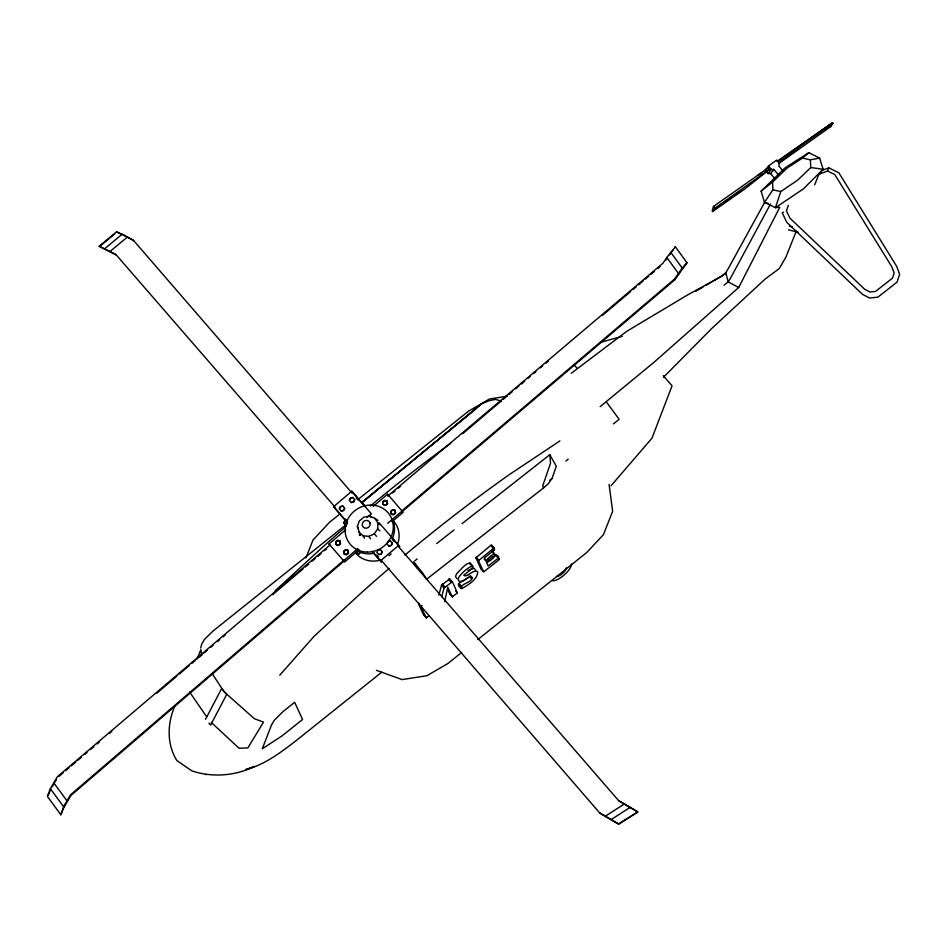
<?xml version="1.0" encoding="UTF-8"?>
<svg xmlns="http://www.w3.org/2000/svg" width="947" height="947" viewBox="0 0 947 947"><rect width="100%" height="100%" fill="white"/><g stroke="black" fill="none" stroke-linecap="round" stroke-linejoin="round"><path stroke-width="1.42" d="M461.449 588.478C460.053 583.435 471.322 583.269 472.233 577.717C469.866 574.225 463.545 582.677 459.39 581.482L458.123 579.659A8.997 3.267 -40.8 0 1 459.78 575.918C468.055 565.288 483.053 560.683 463.734 575.22C466.575 578.108 472.387 570.141 476.696 571.159L477.773 572C477.17 579.931 468.22 584.82 461.982 588.513L461.449 588.478C452.95 582.938 465.344 581.28 467.889 577.339M358.806 532.107L363.092 535.753L368.868 536.404L374.29 533.848L377.664 528.9L377.889 523.135L374.905 518.376L369.661 516.139L363.826 517.133L359.244 521.039L357.374 526.627L360.405 535.327M346.413 520.045L343.69 522.507L346.034 525.905M498.572 557.949L488.167 565.963L486.64 562.625C499.152 556.374 497.057 548.266 485.799 560.79L484.473 557.89L494.085 550.207C495.648 548.538 492.014 544.987 490.712 545.425L475.95 557.783L480.721 568.555L483.964 571.657L498.726 560.103C499.779 550.444 489.67 557.854 486.746 562.21M566.519 567.608L564.743 571.29A7.28 2.64 -40.8 0 1 556.599 576.557M444.688 601.641L447.777 587.211L452.228 596.823L457.377 592.94L452.583 582.121L449.754 578.925L441.562 585.128L438.84 595.19M200.764 648.068L201.699 643.936L204.599 639.249L213.004 631.033L347.04 523.892M441.657 596.776L444.06 588.028L452.252 581.825M768.715 167.595L713.446 206.505L712.156 210.944L712.618 211.524L744.863 188.938L769.485 169.395L768.064 167.655L764.56 170.827M761.128 191.14L772.551 182.037L787.217 167.986L802.571 158.054L810.348 159.865L810.786 167.56L797.705 180.108L780.778 191.554L775.427 207.689L764.478 202.374L761.128 191.14L785.217 167.726L808.797 152.692L819.652 158.09L823.097 169.241L818.468 175.313L814.669 184.854M818.066 174.686L827.56 170.981L828.755 167.808L838.888 172.839L896.643 266.308L899.65 274.251L897.046 282.123L877.869 297.18L869.595 298.009L862.599 294.446L786.815 222.344L782.246 212.862L783.429 212.14M413.638 561.725L423.131 573.622L426.458 579.339L543.614 487.871L548.183 483.87L552.054 478.472L556.303 466.255L549.805 454.69L462.1 523.62M788.389 205.286L786.401 210.826L789.928 218.13L864.753 289.32L870.021 292.007L875.513 291.463L892.441 278.169L894.146 273.008L891.778 266.758L834.828 174.591L827.56 170.981M470.671 564.743C468.753 559.405 459.757 570.781 457.283 573.018A8.997 3.267 -40.8 0 0 455.614 576.759L456.88 578.581M174.84 706.012C167.264 723.449 166.577 744.129 176.923 760.619L191.803 770.846C211.927 777.676 235.353 776.019 254.317 766.431L245.569 769.674C264.615 764.821 280.691 752.486 296.044 740.708L381.665 672.263M344.732 560.482L71.001 795.385L63.994 807.294L60.845 814.775L47.35 796.344L50.345 788.662L57.353 776.753L329.556 545.354M339.369 508.894L340.293 506.527L342.79 505.994L344.649 508.184L343.725 510.551L341.228 511.084L339.369 508.894L340.565 506.894L342.79 505.994M341.228 511.084L343.453 510.184L344.649 508.184M349.407 500.371L350.331 498.004L352.829 497.471L354.687 499.661L353.764 502.028L351.266 502.561L349.407 500.371L350.603 498.371L352.829 497.471M351.266 502.561L353.491 501.661L354.687 499.661M377.001 552.432L377.924 550.065L380.422 549.532L382.28 551.722L381.357 554.09L378.859 554.622L377.273 552.799M378.859 554.622L381.085 553.723L382.28 551.722M387.039 543.909L387.95 541.542L390.46 541.009L392.307 543.199L391.395 545.567L388.886 546.099L387.311 544.276M388.886 546.099L391.111 545.2L392.307 543.199M305.94 557.913L312.995 540.039L329.556 522.259L339.89 513.996M796.261 231.139L785.963 257.004L779.298 268.51L765.448 278.797L711.706 328.514L663.468 377.285M196.976 659.124L200.906 649.701L201.699 655.36M48.167 795.492L50.795 789.253L50.345 788.662L63.994 807.294M418.917 603.144L418.681 604.304L423.522 614.863L426.221 617.835L428.778 616.095M483.503 571.704L478.46 560.683L493.896 548.053M491.895 546.987L491.398 545.164M205.546 719.27L221.657 688.54L226.712 694.388L210.601 725.118L208.908 723.165M770.55 203.925L730.208 278.749L728.136 281.827L724.124 285.165M764.679 202.35L728.018 269.019L725.816 272.594L721.65 276.299L687.652 294.896L626.748 331.32L571.313 373.225M52.132 786.886L53.482 784.53M54.89 782.139L56.347 779.748M600.173 406.618L653.714 362.523L738.707 287.509L779.795 207.275L775.427 207.689L803.447 188.832L823.097 169.241L810.786 167.56M665.694 260.354L667.221 258.046L666.783 257.454L675.424 246.871M675.116 246.48L686.977 262.745L674.962 279.673L401.635 512.031M772.551 182.037L772.894 189.814L764.478 202.374L768.124 203.309M712.618 211.524L714.867 208.233L769.485 169.395M779.44 163.038L830.72 126.614L832.958 123.335L832.484 122.755L829.3 124.886L784.684 156.492M669.529 254.873L672.808 250.399M783.051 171.087L778.801 165.891L779.488 163.559L776.647 160.09L768.538 165.974L765.235 170.117L768.076 173.585L770.633 173.561L773.936 169.418L778.896 175.491M768.076 173.585L771.379 169.442L773.936 169.418M421.995 605.334L421.19 607.205L426.221 617.835M759.151 174.141L758.038 175.432L762.394 172.354M610.993 485.823L651.974 438.201L672.05 385.808L663.279 375.663M279.756 675.223L314.274 636.1L361.423 592.727A617.385 224.25 -40.8 0 1 389.17 568.413M346.685 524.733L343.868 522.14M275.127 590.81L322.276 547.437A617.385 224.25 -40.8 0 1 345.537 526.982M365.424 506.041L361.825 502.691L481.526 403.884L488.38 400.995L495.293 399.362L501.614 401.149M802.571 158.054L808.797 152.692M344.294 559.878L70.552 794.793L63.544 806.702L60.845 814.775M58.927 776.398L63.425 772.574M65.674 770.657L69.048 767.792M71.297 765.874L75.796 762.051M78.045 760.133L81.418 757.269M84.804 754.404L87.053 752.486M90.427 749.622L93.8 746.757M97.174 743.88L99.423 741.975M109.544 733.369L111.793 731.451M156.788 693.204L177.03 675.992M179.279 674.075L189.4 665.469M191.661 663.563L195.035 660.698M198.408 657.822L201.782 654.957M204.031 653.039L207.405 650.175M210.779 647.31L213.028 645.392M217.526 641.569L219.775 639.663M223.149 636.786L225.398 634.881M272.641 594.716L303.016 568.898M305.265 566.981L308.639 564.116M312.013 561.251L315.387 558.375M317.636 556.469L321.009 553.604M324.383 550.728L326.632 548.822M402.309 510.48L674.513 279.081L682.171 268.037L686.977 262.745M346.709 521.951L333.628 506.657L351.81 491.209L371.354 513.807L367.069 517.441M330.006 545.247L329.023 543.945L345.679 529.787M373.165 506.444L387.607 494.168L403.138 512.303L392.034 521.738M335.593 541.933L337.57 540.252L339.926 540.997L340.577 543.779L338.6 545.46C334.753 546.443 335.64 538.488 336.244 544.714M382.647 501.946L384.624 500.265L386.98 501.01L387.643 503.792L385.666 505.473C382.079 505.438 381.665 501.33 384.908 500.632L387.264 501.377M335.865 542.288L337.842 540.607L340.198 541.353M335.972 544.347L338.328 545.093L340.304 543.412L339.926 540.997M383.038 504.372L385.393 505.118L387.359 503.437L386.98 501.01M343.619 551.213L345.596 549.532L347.951 550.278L348.603 553.06L346.626 554.741C342.767 555.723 343.654 547.768 344.27 553.995M390.673 511.226L392.65 509.557L395.006 510.291L395.657 513.085L393.68 514.754C389.833 515.748 390.72 507.793 391.324 514.02M343.891 551.568L345.868 549.887L348.224 550.633M390.945 511.593L392.922 509.912L395.278 510.658M343.998 553.628L346.353 554.374L348.33 552.693L347.951 550.278M391.052 513.653L393.407 514.399L395.384 512.718L395.006 510.291M358.996 549.805L344.554 562.08L343.56 560.766L358.002 548.502M387.714 523.265L402.144 511.001M373.082 552.468L381.463 562.163L380.469 560.849L398.663 545.401L379.12 522.803M388.945 555.794L391.087 553.983M387.714 496.145L662.947 263.207L666.783 257.454L678.786 273.92M392.674 492.913L394.935 491.008M398.32 488.143L400.569 486.237M462.61 433.726L500.963 401.268M503.224 399.362L506.609 396.497M508.859 394.591L512.244 391.727M515.63 388.862L519.015 385.997M521.276 384.091L524.662 381.227M528.035 378.362L530.296 376.456M533.682 373.592L535.931 371.674M540.453 367.862L542.702 365.944M546.088 363.092L548.349 361.174M602.493 315.351L630.69 291.487M632.939 289.581L636.325 286.716M638.586 284.81L643.096 280.987M645.357 279.081L648.742 276.216M650.991 274.31L654.377 271.446M657.763 268.581L660.012 266.663M356.806 552.267L358.57 554.303L360.594 552.586M116.315 255.086L99.151 246.256L116.505 231.849L133.219 240.076L352.284 493.363M100.536 245.746L114.634 234.039M361.825 502.691L481.526 403.884M362.334 501.934L476.045 408.761M778.505 163.073L800.712 145.921L832.958 123.335M358.274 499.306L468.552 411.164L489.457 398.995L507.438 396.177M565.915 461L568.2 459.177M461.663 652.507L447.872 663.527L426.955 675.708L402.073 679.591L376.397 670.298M477.738 639.651L586.868 552.421L603.417 534.653L612.638 511.285L609.075 484.319M414.786 560.813L417.094 559.002M436.709 543.578L454.027 529.977M613.384 423.877L619.172 419.355L606.731 402.404M549.722 480.271L552.054 478.472M778.02 161.31L783.595 157.249M777.096 161.345L832.484 122.755M714.535 209.275L719.318 205.925M725.284 201.747L731.262 197.568M734.836 195.058L740.814 190.868M559.902 440.9L508.575 475.11A617.385 224.25 -40.8 0 0 404.925 555.072M599.605 812.763L618.486 823.854L637.769 811.993L618.782 824.245L600.055 813.355L381.499 560.588M344.365 523.975L345.039 523.715M695.82 291.274L703.29 286.858M705.787 285.39L725.722 273.6M467.96 570.402L474.198 568.259L475.465 570.141M447.517 589.105L449.73 593.923L452.903 596.669M821.972 170.448L828.755 167.808M601.499 342.08L622.345 336.28M810.348 159.865L819.652 158.09M481.005 568.804L483.964 571.657M772.894 189.814L780.778 191.554M789.526 226.215L792.343 226.854M205.523 774.433L206.328 774.634M788.496 229.825L798.333 232.323M99.151 246.256L115.865 254.483L335.167 507.272M121.571 234.181L116.505 231.849M738.707 287.509L728.136 281.827L725.816 272.594M133.669 240.668L122.317 234.075L104.963 248.493L105.413 249.085M398.071 546.147L619.042 801.103L637.769 811.993M496.062 555.049L499.235 559.405M637.473 811.603L618.592 800.511M374.905 518.376L377.96 520.353M369.661 516.139L371.378 517.322M377.889 523.135L380.102 524.745M377.664 528.9L379.854 530.853M211.299 722.431L239.046 748.26L247.865 747.917L263.503 722.135L254.352 718.666L224.025 691.748L212.27 673.767M574.356 365.364L576.782 367.779M374.29 533.848L376.539 536.381M392.271 539.447L394.201 541.684M345.371 518.956L347.312 521.193M491.067 545.2L493.576 548.1M492.902 547.591L494.571 549.532M492.724 547.958L494.393 549.887M495.731 555.096L498.229 557.996M494.63 554.007L492.12 551.107L495.293 555.439M491.789 551.154L494.298 554.054M484.13 558.848L485.799 560.79M476.199 557.274L478.709 560.162M475.95 557.783L478.46 560.683M469.984 562.885L472.494 565.785M469.629 562.956L472.139 565.856M470.552 575.788L472.233 577.717M469.096 575.977L471.606 578.877M458.857 583.388L461.367 586.276M458.514 583.719L461.023 586.619M458.348 584.098L461.982 588.513M449.221 578.937L451.719 581.837M448.464 579.28L450.973 582.18M455.708 590.999L457.377 592.94M392.401 521.596L394.153 523.62L392.579 521.395M442.462 584.086L444.972 586.986M449.92 593.994L452.429 596.882M441.562 585.128L444.06 588.028M364.903 506.503L351.81 491.209M391.277 537.02L399.646 546.703L398.663 545.401M356.143 497.826L358.073 500.063M376.669 555.001L378.599 557.238M333.628 506.657L347.585 522.803M372.1 551.166L380.469 560.849M424.185 614.733L426.683 617.622M343.69 522.507L346.2 525.407M344.684 523.94L346.353 525.869M329.023 543.945L343.56 560.766M829.3 124.886L830.72 126.614M784.708 155.959L786.128 157.687M768.538 165.974L771.379 169.442M770.633 173.561L775.025 178.924M713.446 206.505L714.867 208.233M671.056 252.754L670.606 252.162L682.621 268.628M630.595 807.957L630.146 807.365L611.146 819.617L611.596 820.209M624.878 804.488L624.428 803.896L605.441 816.148L605.891 816.74M387.607 494.168L388.59 495.482M390.46 541.009L387.95 541.542M380.422 549.532L377.924 550.065M359.304 534.925L359.753 535.517M128.011 237.508L127.561 236.916L110.207 251.334L110.657 251.926M54.157 783.347L53.707 782.755L67.355 801.375M356.202 550.953L358.57 554.303M368.868 536.404L370.537 538.807M189.601 692.02L206.718 716.891M414.348 562.956L417.177 567.916M363.092 535.753L364.417 538.121M357.374 526.627L358.345 528.438M543.614 487.871L542.714 485.894L550.527 463.272L549.805 454.69M393.325 520.791A24.811 23.107 -36.6 0 1 397.764 543.696M380.315 560.091A24.811 23.107 -36.6 0 1 355.504 552.835M392.745 520.045A24.634 22.941 -35.2 0 1 392.662 537.884M374.491 553.19A24.634 22.941 -35.2 0 1 356.463 550.361M370.313 506.006A617.385 224.25 -40.8 0 1 450.748 443.267M571.491 564.021A13.329 4.842 -40.8 0 1 564.791 574.438A13.329 4.842 -40.8 0 1 553.001 580.842M370.111 523.064L370.028 525.301L368.726 527.207L366.631 528.189L364.406 527.941L362.748 526.532L362.192 524.413L362.914 522.259L364.69 520.743L366.939 520.365L368.963 521.229L370.111 523.064M271.576 724.775L262.272 748.817L281.756 736.079L302.555 719.531L294.671 702.295L282.798 711.789L274.476 720.087L271.576 724.775M367.389 552.101A24.634 22.941 -35.2 0 0 390.898 516.991A24.634 22.941 -35.2 0 0 349.301 516.66A24.634 22.941 -35.2 0 0 367.389 552.101"/></g></svg>
